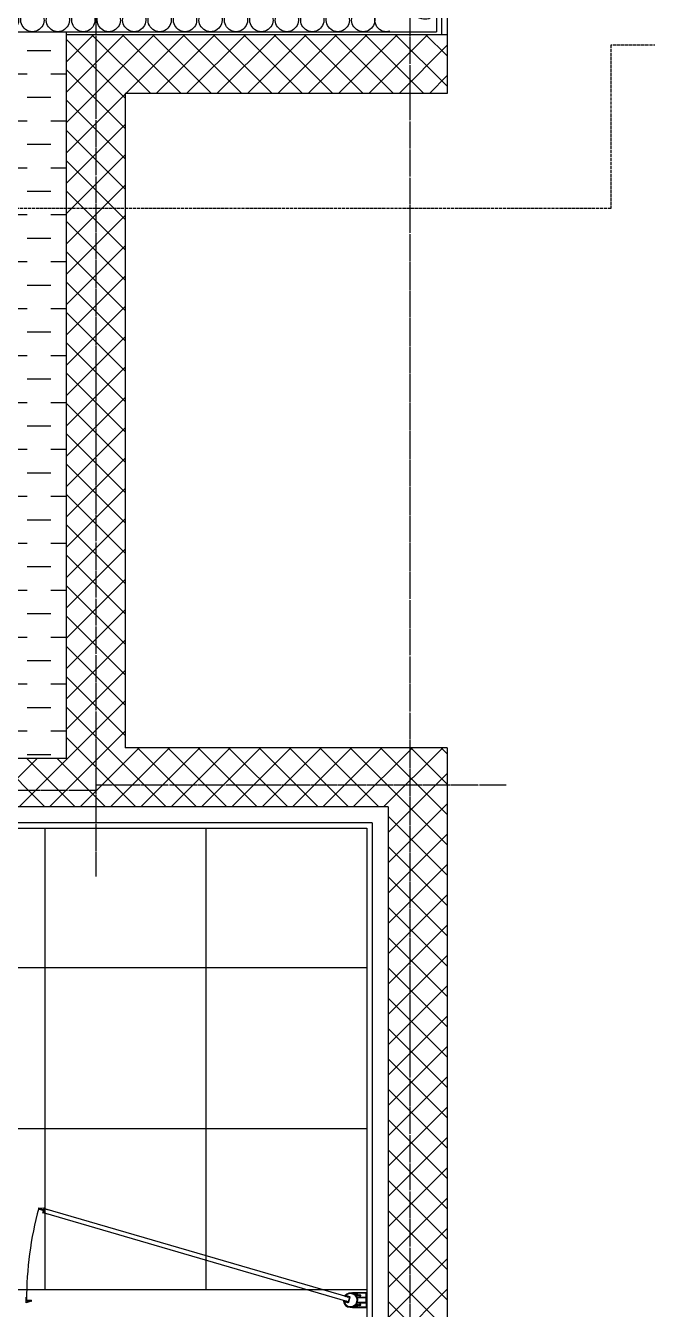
# Model space of a CAD drawing. Header units: millimetres. Extents: x 18456 to 179493, y -203649 to 469211.
# Drawn here: x 143184 to 144342, y 130787 to 133180 of the extents above; entities that cross this region are included whole.
import ezdxf

# ---------------------------------------------------------------- set-up
doc = ezdxf.new("R2010")
doc.units = ezdxf.units.MM
doc.linetypes.add('X-평면도(기본형)$0$CEN', pattern=[52.5, 50, -1, 0.5, -1])
doc.linetypes.add('X-평면도(기본형)$0$HID2', pattern=[7.5, 6, -1.5])
for name, color, linetype, true_color in [('X-평면도(기본형)$0$40HAT', 9, 'Continuous', 0x808080), ('X-평면도(기본형)$0$4GYP', 4, 'Continuous', 0x00ffff), ('X-평면도(기본형)$0$CEN', 1, 'X-평면도(기본형)$0$CEN', 0xff0000), ('X-평면도(기본형)$0$FIN', 9, 'Continuous', 0x808080), ('X-평면도(기본형)$0$FUR', 6, 'Continuous', 0xff00ff), ('X-평면도(기본형)$0$INS', 9, 'Continuous', 0x808080), ('X-평면도(기본형)$0$INSUL', 9, 'Continuous', 0x808080), ('X-평면도(기본형)$0$MC', 7, 'Continuous', 0x7f7fff), ('X-평면도(기본형)$0$TIL', 5, 'Continuous', 0x0000ff), ('X-평면도(기본형)$0$UIS', 7, 'X-평면도(기본형)$0$HID2', 0x000000), ('X-평면도(기본형)$0$W2', 3, 'Continuous', 0x00ff00), ('X-평면도(기본형)$0$설비OPEN', 9, 'Continuous', 0x808080)]:
    doc.layers.add(name, color=color, linetype=linetype, true_color=true_color)

# ---------------------------------------------------------------- blocks, each defined once
blk = doc.blocks.new('U70 (X-평면도(기본형)$0$ins-l)')
at = {"layer": 'X-평면도(기본형)$0$INSUL', "color": 8, "true_color": 0x808080}
for p, q in [((36.9, 24.2), (21.4, 75.8)), ((57.5, 75.8), (42, 24.2)), ((78.1, 24.2), (62.6, 75.8)), ((98.7, 75.8), (83.2, 24.2)), ((119.3, 24.2), (103.8, 75.8)), ((139.9, 75.8), (124.5, 24.2)), ((160.5, 24.2), (145.1, 75.8)), ((181.1, 75.8), (165.7, 24.2)), ((201.7, 24.2), (186.3, 75.8)), ((222.3, 75.8), (206.9, 24.2)), ((243, 24.2), (227.5, 75.8)), ((263.6, 75.8), (248.1, 24.2)), ((284.2, 24.2), (268.7, 75.8)), ((304.8, 75.8), (289.3, 24.2)), ((325.4, 24.2), (309.9, 75.8)), ((346, 75.8), (330.6, 24.2)), ((366.6, 24.2), (351.2, 75.8)), ((387.2, 75.8), (371.8, 24.2)), ((407.8, 24.2), (392.4, 75.8)), ((428.4, 75.8), (413, 24.2)), ((449.1, 24.2), (433.6, 75.8)), ((469.7, 75.8), (454.2, 24.2)), ((490.3, 24.2), (474.8, 75.8)), ((510.9, 75.8), (495.4, 24.2)), ((531.5, 24.2), (516, 75.8)), ((552.1, 75.8), (536.6, 24.2)), ((572.7, 24.2), (557.3, 75.8)), ((593.3, 75.8), (577.9, 24.2)), ((613.9, 24.2), (598.5, 75.8)), ((634.5, 75.8), (619.1, 24.2)), ((655.2, 24.2), (639.7, 75.8)), ((675.8, 75.8), (660.3, 24.2)), ((696.4, 24.2), (680.9, 75.8)), ((717, 75.8), (701.5, 24.2)), ((737.6, 24.2), (722.1, 75.8)), ((758.2, 75.8), (742.7, 24.2)), ((778.8, 24.2), (763.4, 75.8)), ((799.4, 75.8), (784, 24.2)), ((820, 24.2), (804.6, 75.8)), ((840.6, 75.8), (825.2, 24.2)), ((861.3, 24.2), (845.8, 75.8)), ((881.9, 75.8), (866.4, 24.2)), ((902.5, 24.2), (887, 75.8)), ((923.1, 75.8), (907.6, 24.2)), ((943.7, 24.2), (928.2, 75.8)), ((964.3, 75.8), (948.8, 24.2)), ((984.9, 24.2), (969.5, 75.8)), ((1005.5, 75.8), (990.1, 24.2)), ((1026.1, 24.2), (1010.7, 75.8)), ((1046.7, 75.8), (1031.3, 24.2)), ((1067.4, 24.2), (1051.9, 75.8)), ((1088, 75.8), (1072.5, 24.2)), ((1108.6, 24.2), (1093.1, 75.8)), ((1129.2, 75.8), (1113.7, 24.2)), ((1149.8, 24.2), (1134.3, 75.8)), ((1170.4, 75.8), (1154.9, 24.2)), ((1191, 24.2), (1175.6, 75.8)), ((1211.6, 75.8), (1196.2, 24.2)), ((1232.2, 24.2), (1216.8, 75.8)), ((1252.8, 75.8), (1237.4, 24.2)), ((1273.5, 24.2), (1258, 75.8)), ((1294.1, 75.8), (1278.6, 24.2)), ((1314.7, 24.2), (1299.2, 75.8)), ((1335.3, 75.8), (1319.8, 24.2)), ((1355.9, 24.2), (1340.4, 75.8)), ((1376.5, 75.8), (1361, 24.2)), ((1397.1, 24.2), (1381.7, 75.8)), ((1417.7, 75.8), (1402.3, 24.2)), ((1438.3, 24.2), (1422.9, 75.8)), ((1458.9, 75.8), (1443.5, 24.2)), ((1479.5, 24.2), (1464.1, 75.8)), ((1500.2, 75.8), (1484.7, 24.2)), ((1520.8, 24.2), (1505.3, 75.8)), ((1541.4, 75.8), (1525.9, 24.2)), ((1562, 24.2), (1546.5, 75.8)), ((1582.6, 75.8), (1567.1, 24.2)), ((1603.2, 24.2), (1587.8, 75.8)), ((1623.8, 75.8), (1608.4, 24.2)), ((1644.4, 24.2), (1629, 75.8)), ((1665, 75.8), (1649.6, 24.2)), ((1685.6, 24.2), (1670.2, 75.8)), ((1706.3, 75.8), (1690.8, 24.2)), ((1726.9, 24.2), (1711.4, 75.8)), ((1747.5, 75.8), (1732, 24.2))]:
    blk.add_line(p, q, dxfattribs=at)
at = {"layer": 'X-평면도(기본형)$0$INSUL', "color": 8, "true_color": 0x808080, "extrusion": (0, 0, -1)}
for centre in [(-39.4, 81.2), (-80.7, 81.2), (-121.9, 81.2), (-163.1, 81.2), (-204.3, 81.2), (-245.5, 81.2), (-286.8, 81.2), (-328, 81.2), (-369.2, 81.2), (-410.4, 81.2), (-451.6, 81.2), (-492.9, 81.2), (-534.1, 81.2), (-575.3, 81.2), (-616.5, 81.2), (-657.7, 81.2), (-699, 81.2), (-740.2, 81.2), (-781.4, 81.2), (-822.6, 81.2), (-863.8, 81.2), (-905.1, 81.2), (-946.3, 81.2), (-987.5, 81.2), (-1028.7, 81.2), (-1069.9, 81.2), (-1111.1, 81.2), (-1152.4, 81.2), (-1193.6, 81.2), (-1234.8, 81.2), (-1276, 81.2), (-1317.2, 81.2), (-1358.5, 81.2), (-1399.7, 81.2), (-1440.9, 81.2), (-1482.1, 81.2), (-1523.3, 81.2), (-1564.6, 81.2), (-1605.8, 81.2), (-1647, 81.2), (-1688.2, 81.2), (-1729.4, 81.2)]:
    blk.add_arc(centre, 18.8, 343.3008, 196.6992, dxfattribs=at)
at = {"layer": 'X-평면도(기본형)$0$INSUL', "color": 8, "true_color": 0x808080}
for centre in [(18.8, 18.8), (60, 18.8), (101.3, 18.8), (142.5, 18.8), (183.7, 18.8), (224.9, 18.8), (266.1, 18.8), (307.4, 18.8), (348.6, 18.8), (389.8, 18.8), (431, 18.8), (472.2, 18.8), (513.5, 18.8), (554.7, 18.8), (595.9, 18.8), (637.1, 18.8), (678.3, 18.8), (719.6, 18.8), (760.8, 18.8), (802, 18.8), (843.2, 18.8), (884.4, 18.8), (925.7, 18.8), (966.9, 18.8), (1008.1, 18.8), (1049.3, 18.8), (1090.5, 18.8), (1131.8, 18.8), (1173, 18.8), (1214.2, 18.8), (1255.4, 18.8), (1296.6, 18.8), (1337.9, 18.8), (1379.1, 18.8), (1420.3, 18.8), (1461.5, 18.8), (1502.7, 18.8), (1544, 18.8), (1585.2, 18.8), (1626.4, 18.8), (1667.6, 18.8), (1708.8, 18.8)]:
    blk.add_arc(centre, 18.8, 163.3008, 16.6992, dxfattribs=at)
blk = doc.blocks.new('U150 (X-평면도(기본형)$0$ins-l)')
at = {"layer": 'X-평면도(기본형)$0$INSUL', "color": 8, "true_color": 0x808080}
for p, q in [((36.9, 24.2), (21.4, 75.8)), ((57.5, 75.8), (42, 24.2)), ((78.1, 24.2), (62.6, 75.8)), ((98.7, 75.8), (83.2, 24.2)), ((119.3, 24.2), (103.8, 75.8)), ((139.9, 75.8), (124.5, 24.2)), ((160.5, 24.2), (145.1, 75.8)), ((181.1, 75.8), (165.7, 24.2)), ((201.7, 24.2), (186.3, 75.8)), ((222.3, 75.8), (206.9, 24.2)), ((243, 24.2), (227.5, 75.8)), ((263.6, 75.8), (248.1, 24.2)), ((284.2, 24.2), (268.7, 75.8)), ((304.8, 75.8), (289.3, 24.2)), ((325.4, 24.2), (309.9, 75.8)), ((346, 75.8), (330.6, 24.2))]:
    blk.add_line(p, q, dxfattribs=at)
at = {"layer": 'X-평면도(기본형)$0$INSUL', "color": 8, "true_color": 0x808080, "extrusion": (0, 0, -1)}
for centre in [(-39.4, 81.2), (-80.7, 81.2), (-121.9, 81.2), (-163.1, 81.2), (-204.3, 81.2), (-245.5, 81.2), (-286.8, 81.2), (-328, 81.2)]:
    blk.add_arc(centre, 18.8, 343.3008, 196.6992, dxfattribs=at)
at = {"layer": 'X-평면도(기본형)$0$INSUL', "color": 8, "true_color": 0x808080}
for centre in [(18.8, 18.8), (60, 18.8), (101.3, 18.8), (142.5, 18.8), (183.7, 18.8), (224.9, 18.8), (266.1, 18.8), (307.4, 18.8)]:
    blk.add_arc(centre, 18.8, 163.3008, 16.6992, dxfattribs=at)
blk = doc.blocks.new('X-평면도(기본형)$0$ba15002700')
at = {"layer": 'X-평면도(기본형)$0$FUR', "true_color": 0x808080}
for points in [[(888.4, -709.3), (888.2, -710.1), (888.2, -710.1), (888.2, -710.1), (888.2, -710.1), (888.2, -710.1), (888.2, -710.2), (888.2, -710.2), (888.2, -710.2), (888.2, -710.2), (888.2, -710.2), (888.2, -710.2), (888.2, -710.2), (888.2, -710.2), (888.2, -710.2), (888.2, -710.2), (888.2, -710.3), (888.2, -710.3), (888.2, -710.3), (888.2, -710.3), (888.2, -710.3), (888.2, -710.3), (888.2, -710.3), (888.2, -710.3), (888.2, -710.3), (888.2, -710.3), (888.3, -710.3), (888.3, -710.4), (888.3, -710.4), (888.3, -710.4), (888.3, -710.4), (888.3, -710.4), (888.3, -710.4), (888.3, -710.4), (888.3, -710.4), (888.3, -710.4), (888.3, -710.4), (888.3, -710.4), (888.3, -710.4), (888.3, -710.4), (888.4, -710.4), (888.4, -710.4), (888.4, -710.5), (888.4, -710.5), (888.4, -710.5), (888.4, -710.5), (888.4, -710.5), (896.8, -713), (896.8, -713), (896.8, -713), (896.8, -713), (896.8, -713), (896.8, -713), (896.9, -713), (896.9, -713), (896.9, -713), (896.9, -713), (896.9, -713), (896.9, -713), (896.9, -713), (896.9, -713), (896.9, -713), (896.9, -713), (897, -713), (897, -713), (897, -713), (897, -713), (897, -713), (897, -712.9), (897, -712.9), (897, -712.9), (897, -712.9), (897, -712.9), (897.1, -712.9), (897.1, -712.9), (897.1, -712.9), (897.1, -712.9), (897.1, -712.9), (897.1, -712.9), (897.1, -712.9), (897.1, -712.9), (897.1, -712.9), (897.1, -712.9), (897.1, -712.8), (897.1, -712.8), (897.1, -712.8), (897.1, -712.8), (897.1, -712.8), (897.1, -712.8), (897.2, -712.8), (897.2, -712.8), (897.2, -712.8), (897.2, -712.8), (897.2, -712.8), (897.3, -712.2), (897.3, -712.2), (897.3, -712.2), (897.3, -712.2), (897.3, -712.2), (897.3, -712.1), (897.3, -712.1), (897.3, -712.1), (897.3, -712.1), (897.3, -712.1), (897.3, -712.1), (897.3, -712), (897.3, -712), (897.3, -712), (897.3, -712), (897.3, -712), (897.3, -712), (897.3, -711.9), (897.3, -711.9), (897.3, -711.9), (897.3, -711.9), (897.3, -711.9), (897.3, -711.9), (897.3, -711.8), (897.2, -711.8), (897.2, -711.8), (897.2, -711.8), (897.2, -711.8), (897.2, -711.8), (897.2, -711.8), (897.2, -711.8), (897.2, -711.7), (897.2, -711.7), (897.1, -711.7), (897.1, -711.7), (897.1, -711.7), (897.1, -711.7), (897.1, -711.7), (897.1, -711.7), (897.1, -711.7), (897.1, -711.7), (897, -711.6), (897, -711.6), (897, -711.6), (897, -711.6), (897, -711.6), (897, -711.6)], [(875.1, -881.4), (875.1, -880.6), (875.1, -880.6), (875.1, -880.6), (875.1, -880.6), (875.1, -880.6), (875.1, -880.6), (875.1, -880.6), (875.1, -880.5), (875.1, -880.5), (875.1, -880.5), (875.1, -880.5), (875.1, -880.5), (875.1, -880.5), (875.1, -880.5), (875, -880.5), (875, -880.5), (875, -880.5), (875, -880.5), (875, -880.4), (875, -880.4), (875, -880.4), (875, -880.4), (875, -880.4), (875, -880.4), (875, -880.4), (875, -880.4), (875, -880.4), (875, -880.4), (875, -880.4), (874.9, -880.4), (874.9, -880.4), (874.9, -880.4), (874.9, -880.4), (874.9, -880.3), (874.9, -880.3), (874.9, -880.3), (874.9, -880.3), (874.9, -880.3), (874.9, -880.3), (874.9, -880.3), (874.8, -880.3), (874.8, -880.3), (874.8, -880.3), (874.8, -880.3), (874.8, -880.3), (874.8, -880.3), (866.1, -880.1), (866, -880.1), (866, -880.1), (866, -880.1), (866, -880.1), (866, -880.1), (866, -880.1), (866, -880.1), (866, -880.1), (866, -880.1), (865.9, -880.1), (865.9, -880.1), (865.9, -880.1), (865.9, -880.1), (865.9, -880.1), (865.9, -880.1), (865.9, -880.1), (865.9, -880.1), (865.9, -880.1), (865.9, -880.1), (865.9, -880.1), (865.9, -880.1), (865.8, -880.2), (865.8, -880.2), (865.8, -880.2), (865.8, -880.2), (865.8, -880.2), (865.8, -880.2), (865.8, -880.2), (865.8, -880.2), (865.8, -880.2), (865.8, -880.2), (865.8, -880.2), (865.8, -880.2), (865.8, -880.3), (865.8, -880.3), (865.8, -880.3), (865.8, -880.3), (865.8, -880.3), (865.8, -880.3), (865.8, -880.3), (865.7, -880.3), (865.7, -880.3), (865.7, -880.3), (865.7, -880.4), (865.7, -880.4), (865.7, -880.4), (865.7, -880.9), (865.7, -880.9), (865.7, -881), (865.7, -881), (865.7, -881), (865.8, -881), (865.8, -881), (865.8, -881), (865.8, -881.1), (865.8, -881.1), (865.8, -881.1), (865.8, -881.1), (865.8, -881.1), (865.8, -881.1), (865.8, -881.2), (865.8, -881.2), (865.8, -881.2), (865.8, -881.2), (865.8, -881.2), (865.8, -881.2), (865.9, -881.2), (865.9, -881.2), (865.9, -881.3), (865.9, -881.3), (865.9, -881.3), (865.9, -881.3), (865.9, -881.3), (865.9, -881.3), (866, -881.3), (866, -881.3), (866, -881.3), (866, -881.4), (866, -881.4), (866, -881.4), (866, -881.4), (866.1, -881.4), (866.1, -881.4), (866.1, -881.4), (866.1, -881.4), (866.1, -881.4), (866.1, -881.4), (866.2, -881.4), (866.2, -881.4), (866.2, -881.4), (866.2, -881.4), (866.2, -881.4), (866.2, -881.4)]]:
    blk.add_hatch(color=8, dxfattribs=at).paths.add_polyline_path(points, flags=0)
at = {"layer": 'X-평면도(기본형)$0$FUR', "color": 8, "true_color": 0x808080}
for p, q in [((888.5, -708.9), (888.2, -710.1)), ((897, -711.6), (888.4, -709.3)), ((896.8, -713), (888.4, -710.5)), ((888.8, -708.7), (898.8, -708.1)), ((898.8, -708.1), (896, -718.3)), ((897.4, -713.2), (896.8, -713)), ((897.3, -712.2), (897.2, -712.8)), ((897.4, -713.2), (897.4, -713.2)), ((900.1, -709.8), (898, -717.5)), ((900.1, -709.8), (898, -717.5)), ((1465.5, -883), (898, -717.5)), ((905.4, -719.5), (898, -717.5)), ((1467.6, -875.2), (900.1, -709.8)), ((900.1, -709.8), (907.5, -711.8)), ((865.4, -885.3), (865.4, -874.7)), ((865.4, -880), (865.4, -880)), ((865.4, -880), (866.1, -880.1)), ((874.9, -882.2), (865.4, -885.3)), ((865.7, -880.9), (865.7, -880.4)), ((866.1, -880.1), (874.8, -880.3)), ((866.2, -881.4), (875.1, -881.4)), ((875.1, -881.9), (875.1, -880.6)), ((1456.5, -881.6), (1456.5, -881.7)), ((1458.5, -881.2), (1457, -881.3)), ((1458.5, -881.5), (1458.5, -881.2)), ((1460.4, -882.1), (1458.5, -881.5)), ((1465, -884.9), (1458.6, -883.2)), ((1459.1, -871.8), (1459.1, -871.9)), ((1459.3, -872.5), (1460.7, -873.3)), ((1462.4, -882.2), (1460.4, -882.1)), ((1460.7, -873.3), (1460.8, -872.9)), ((1460.8, -872.9), (1462.7, -873.5)), ((1461.7, -871.6), (1468.1, -873.3)), ((1462.2, -882.8), (1462.4, -882.2)), ((1464.8, -883.5), (1462.2, -882.8)), ((1462.7, -873.5), (1464.5, -874.3)), ((1464.5, -874.3), (1464.7, -873.7)), ((1464.7, -873.7), (1467.3, -874.4)), ((1467.6, -875), (1465.5, -883.2)), ((1467.6, -875.2), (1465.5, -883)), ((1468.7, -874.4), (1466.1, -884.3)), ((1473.2, -866.5), (1473.2, -866.3)), ((1473.7, -865.8), (1500.3, -865.8)), ((1478.2, -866.6), (1477.3, -867.5)), ((1481.7, -867.1), (1481.7, -867.7)), ((1498.7, -867.1), (1481.7, -867.1)), ((1482.4, -872.6), (1483.3, -871.7)), ((1498.7, -875.9), (1482.8, -875.9)), ((1482.8, -884.1), (1498.7, -884.1)), ((1489, -874.6), (1498.7, -874.6)), ((1489, -885.4), (1498.7, -885.4)), ((1498.7, -874.6), (1498.7, -867.1)), ((1498.7, -884.1), (1498.7, -875.9)), ((1498.7, -885.4), (1498.7, -892.9)), ((1500.3, -867.1), (1500, -867.1)), ((1500, -867.1), (1500, -892.9)), ((1500.3, -865.8), (1500.3, -867.1)), ((1473.2, -893.7), (1473.2, -893.5)), ((1500.3, -894.2), (1473.7, -894.2)), ((1477.3, -892.5), (1478.2, -893.4)), ((1481.7, -892.9), (1481.7, -892.3)), ((1498.7, -892.9), (1481.7, -892.9)), ((1483.3, -888.3), (1482.4, -887.4)), ((1500, -892.9), (1500.3, -892.9)), ((1500.3, -892.9), (1500.3, -894.2))]:
    blk.add_line(p, q, dxfattribs=at)
at = {"layer": 'X-평면도(기본형)$0$FUR', "color": 4, "ltscale": 3, "true_color": 0x00ffff}
blk.add_line((0, -860), (1500, -860), dxfattribs=at)
at = {"layer": 'X-평면도(기본형)$0$FUR', "color": 8, "true_color": 0x808080}
for centre, radius, start, end in [((1519.9, -880), 653.8, 164.8072, 180.0066), ((888.5, -710.2), 0.3, 165, 253.4016), ((888.8, -709), 0.3, 91.862, 165), ((896.9, -712.7), 0.3, 253.4016, 345), ((896.8, -712.1), 0.5, 345, 75), ((866, -880.4), 0.3, 88.4016, 180), ((866.2, -880.9), 0.5, 180, 270), ((874.8, -880.6), 0.3, 0, 88.4016), ((874.8, -881.9), 0.3, 286.862, 0), ((1469.9, -880), 13.5, 187.1916, 142.8084), ((1457, -881.8), 0.5, 91.8306, 165), ((1469.9, -880), 12.2, 197.0509, 132.9491), ((1458.5, -883.5), 0.3, 75, 197.0509), ((1459.6, -872), 0.5, 165, 238.1694), ((1461.8, -871.3), 0.3, 132.9491, 255), ((1473.7, -866.3), 0.5, 90, 180), ((1473.7, -866.5), 0.5, 180, 254.2082), ((1469.9, -880), 13.5, 54.4972, 74.2082), ((1469.9, -880), 14.5, 54.4972, 59.3755), ((1478, -868.6), 0.5, 234.4972, 54.4972), ((1469.9, -880), 15.7, 31.7785, 58.2215), ((1481.3, -871.9), 0.5, 35.5028, 215.5028), ((1469.9, -880), 13.5, 17.6802, 35.5028), ((1469.9, -880), 13.5, 324.4972, 342.3198), ((1469.9, -880), 17, 33.8919, 46.126), ((1469.9, -880), 14.5, 30.6245, 35.5028), ((1484.4, -870.2), 0.5, 213.8919, 310.0094), ((1486.7, -872.9), 3, 46.0571, 130.0094), ((1486.7, -872.9), 1.7, 46.0571, 313.9429), ((1486.7, -887.1), 1.7, 46.0571, 313.9429), ((1488.3, -871.2), 0.65, 226.0571, 46.0571), ((1488.3, -874.6), 0.65, 359.3015, 133.9429), ((1488.3, -885.4), 0.65, 226.0571, 0.6985), ((1473.7, -893.5), 0.5, 105.7918, 180), ((1473.7, -893.7), 0.5, 180, 270), ((1469.9, -880), 13.5, 285.7918, 305.5028), ((1469.9, -880), 14.5, 300.6245, 305.5028), ((1478, -891.4), 0.5, 305.5028, 125.5028), ((1469.9, -880), 15.7, 301.7785, 328.2215), ((1481.3, -888.1), 0.5, 144.4972, 324.4972), ((1469.9, -880), 14.5, 324.4972, 329.3755), ((1469.9, -880), 17, 313.874, 326.1081), ((1484.4, -889.8), 0.5, 49.9906, 146.1081), ((1486.7, -887.1), 3, 229.9906, 313.9429), ((1488.3, -888.8), 0.65, 313.9429, 133.9429)]:
    blk.add_arc(centre, radius, start, end, dxfattribs=at)
at = {"layer": 'X-평면도(기본형)$0$FUR', "color": 8, "true_color": 0x808080, "extrusion": (0, 0, -1)}
for centre, radius, start, end in [((-1465, -883), 0.5, 195, 285), ((-1465.2, -884), 0.9, 195, 285), ((-1467.2, -874.9), 0.5, 105, 195), ((-1467.9, -874.2), 0.9, 105, 195)]:
    blk.add_arc(centre, radius, start, end, dxfattribs=at)
at = {"layer": 'X-평면도(기본형)$0$MC'}
blk.add_lwpolyline([(0, 0), (1500, 0), (1500, -2700), (0, -2700)], close=True, dxfattribs=at)
at = {"layer": 'X-평면도(기본형)$0$TIL'}
for p, q in [((900, 0), (900, -860)), ((1200, 0), (1200, -860)), ((100, -260), (1500, -260)), ((100, -560), (1500, -560))]:
    blk.add_line(p, q, dxfattribs=at)

msp = doc.modelspace()

# ---------------------------------------------------------------- hatches: boundary and pattern name
at = {"layer": 'X-평면도(기본형)$0$40HAT'}
h = msp.add_hatch(dxfattribs=at)
h.set_pattern_fill('H3', color=256, scale=40, style=0, pattern_type=2)
h.set_pattern_definition([(315, (-266331.984, -31820.326), (28.2842712, 28.2842712), []), (45, (-266331.984, -31820.326), (-28.2842712, 28.2842712), [])])
h.paths.add_polyline_path([(143969.6, 129733.9), (143859.6, 129733.9), (143859.6, 131723.9), (142279.6, 131723.9), (142279.6, 128943.9), (142189.6, 128943.9), (142189.6, 131813.9), (143259.6, 131813.9), (143259.6, 133163.9), (143969.6, 133163.9), (143969.6, 133053.9), (143369.6, 133053.9), (143369.6, 131833.9), (143969.6, 131833.9)], flags=0)
at = {"layer": 'X-평면도(기본형)$0$설비OPEN'}
h = msp.add_hatch(dxfattribs=at)
h.set_pattern_fill('DASH', color=256, scale=350, style=0, pattern_type=2)
h.set_pattern_definition([(0, (2049.63, -16491.053), (43.75, 43.75), [43.75, -43.75])])
h.paths.add_polyline_path([(142189.6, 128943.9), (141889.6, 128943.9), (141889.6, 133168.9), (143259.6, 133168.9), (143259.6, 131813.9), (142189.6, 131813.9)], flags=0)

# ---------------------------------------------------------------- linework, layer by layer
at = {"layer": 'X-평면도(기본형)$0$4GYP'}
for p, q in [((143959.6, 133163.9), (143959.6, 133463.9)), ((143969.6, 133453.9), (143969.6, 133163.9))]:
    msp.add_line(p, q, dxfattribs=at)
at = {"layer": 'X-평면도(기본형)$0$CEN'}
for p, q in [((143899.6, 136098.9), (143899.6, 128818.9)), ((143314.6, 133213.9), (143314.6, 131593.9)), ((144079.6, 131763.9), (143314.6, 131763.9)), ((143314.6, 131753.9), (141599.6, 131753.9))]:
    msp.add_line(p, q, dxfattribs=at)
at = {"layer": 'X-평면도(기본형)$0$FIN'}
for q in [(142299.6, 131693.9), (143829.6, 129733.9)]:
    msp.add_line((143829.6, 131693.9), q, dxfattribs=at)
at = {"layer": 'X-평면도(기본형)$0$INS'}
for p in [(143949.6, 133473.9), (141889.6, 133168.9)]:
    msp.add_line(p, (143949.6, 133168.9), dxfattribs=at)
at = {"layer": 'X-평면도(기본형)$0$UIS'}
msp.add_lwpolyline([(147688.6, 128243.9), (148049.6, 128243.9), (148049.6, 133143.9), (144274.6, 133143.9), (144274.6, 132838.9), (142249.6, 132838.9), (142249.6, 128943.9)], dxfattribs=at)
at = {"layer": 'X-평면도(기본형)$0$W2'}
for p, q in [((143259.6, 133163.9), (143969.6, 133163.9)), ((143259.6, 133163.9), (143259.6, 131813.9)), ((143969.6, 133163.9), (143969.6, 133053.9)), ((143369.6, 133053.9), (143369.6, 131833.9)), ((143969.6, 133053.9), (143369.6, 133053.9)), ((143969.6, 131833.9), (143369.6, 131833.9)), ((143969.6, 131833.9), (143969.6, 129733.9)), ((143259.6, 131813.9), (142189.6, 131813.9)), ((143859.6, 131723.9), (142279.6, 131723.9)), ((143859.6, 131723.9), (143859.6, 129733.9))]:
    msp.add_line(p, q, dxfattribs=at)
at = {"layer": 'X-평면도(기본형)$0$설비OPEN'}
msp.add_lwpolyline([(142189.6, 128943.9), (141889.6, 128943.9), (141889.6, 133168.9), (143259.6, 133168.9), (143259.6, 131813.9), (142189.6, 131813.9)], close=True, dxfattribs=at)

# ---------------------------------------------------------------- block references
msp.add_blockref('X-평면도(기본형)$0$ba15002700', (142319.6, 131683.9))
at = {"layer": 'X-평면도(기본형)$0$INSUL', "xscale": -1.149999999999999, "yscale": 1.149999999999999, "zscale": 1.149999999999999, "rotation": 270}
msp.add_blockref('U150 (X-평면도(기본형)$0$ins-l)', (143834.6, 133168.9), dxfattribs=at)
at = {"layer": 'X-평면도(기본형)$0$INSUL', "xscale": -1.149999999999999, "yscale": 1.149999999999999, "zscale": 1.149999999999999}
msp.add_blockref('U70 (X-평면도(기본형)$0$ins-l)', (143834.6, 133168.9), dxfattribs=at)

doc.saveas('drawing.dxf')
